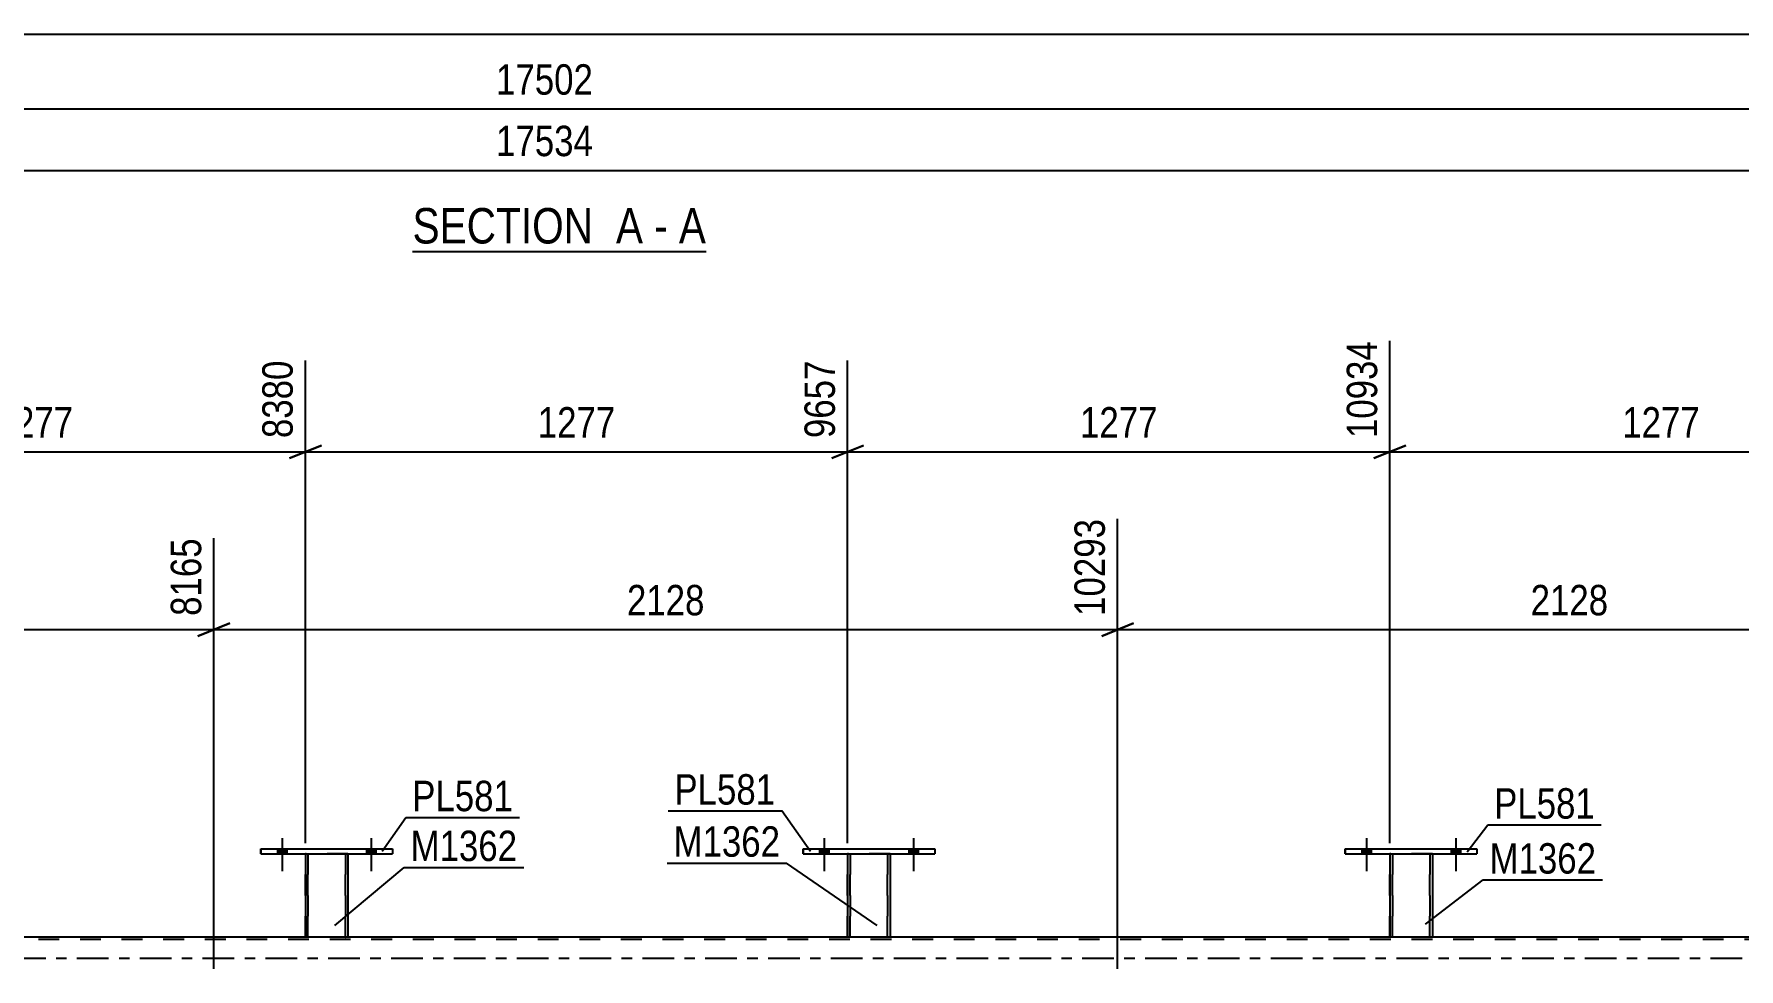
# Model space of a CAD drawing. Header units: millimetres. Extents: x 0 to 841, y 0 to 594.
# Drawn here: x 358 to 518.6, y 416.6 to 504.7 of the extents above; entities that cross this region are included whole.
import ezdxf

# ---------------------------------------------------------------- set-up
doc = ezdxf.new("R2010")
doc.units = ezdxf.units.MM
doc.linetypes.add('DXK_LINE_DOT2', pattern=[3.9198, 1.9599, -1.9599])
doc.linetypes.add('DXK_LINE_DOT3', pattern=[5.9187, 2.979, -0.9799, 0.9799, -0.9799])
doc.styles.add('Arial Narrow', font='ARIALN.TTF', dxfattribs={"height": 0.2})

# ---------------------------------------------------------------- blocks, each defined once
blk = doc.blocks.new('Unknown-122568681-11 - 3869')
at = {"color": 6, "linetype": 'Continuous'}
blk.add_line((393.69, 484.2), (421.34, 484.2), dxfattribs=at)
at = {"color": 0, "linetype": 'Continuous'}
for points in [[(411.8, 484.95), (411.8, 488.45), (393.69, 488.45), (393.69, 484.95)], [(415.4, 484.95), (415.4, 488.45), (412.85, 488.45), (412.85, 484.95)], [(417.73, 484.95), (417.73, 488.45), (416.45, 488.45), (416.45, 484.95)], [(421.34, 484.95), (421.34, 488.45), (418.78, 488.45), (418.78, 484.95)]]:
    blk.add_wipeout(points, dxfattribs=at)
at = {"color": 7, "linetype": 'Continuous', "style": 'Arial Narrow'}
for s, p in [('SECTION ', (393.69, 484.95)), ('A', (412.85, 484.95)), ('A', (418.78, 484.95)), ('-', (416.45, 484.95))]:
    blk.add_text(s, height=3.34, dxfattribs=at).set_placement(p)
blk = doc.blocks.new('Part-122568681-5223 - 5055')
at = {"color": 2, "linetype": 'Continuous'}
for p, q in [((434.68, 427.45), (434.68, 419.61)), ((438.68, 427.45), (438.68, 419.61)), ((434.68, 419.61), (434.68, 419.61)), ((438.65, 419.61), (434.68, 419.61)), ((438.68, 419.61), (438.65, 419.61)), ((438.68, 419.61), (438.68, 419.61))]:
    blk.add_line(p, q, dxfattribs=at)
at = {"color": 7, "linetype": 'DXK_LINE_DOT2'}
for p, q in [((438.68, 427.45), (434.68, 427.45)), ((434.68, 419.61), (434.68, 427.45)), ((434.68, 427.45), (434.68, 427.45)), ((434.92, 419.61), (434.92, 427.45)), ((434.92, 427.45), (434.92, 419.61)), ((438.44, 419.61), (438.44, 427.45)), ((438.44, 427.45), (438.44, 419.61)), ((438.68, 427.45), (438.68, 427.45)), ((438.68, 427.45), (438.68, 427.45)), ((438.68, 427.45), (438.68, 419.61)), ((434.68, 419.61), (434.68, 419.61)), ((434.92, 419.61), (434.92, 419.61)), ((435.16, 419.61), (435.16, 419.61)), ((435.16, 419.61), (435.16, 419.61)), ((438.43, 419.61), (438.44, 419.61)), ((438.44, 419.61), (438.44, 419.61))]:
    blk.add_line(p, q, dxfattribs=at)
blk = doc.blocks.new('Part-122568681-5390 - 5055')
at = {"color": 2, "linetype": 'Continuous'}
for p, q in [((481.56, 427.45), (481.56, 427.93)), ((481.56, 427.93), (481.56, 427.93)), ((481.56, 427.93), (493.96, 427.93)), ((481.56, 427.45), (481.56, 427.45)), ((481.56, 427.45), (493.96, 427.45)), ((493.96, 427.93), (493.96, 427.45))]:
    blk.add_line(p, q, dxfattribs=at)
at = {"color": 7, "linetype": 'DXK_LINE_DOT2'}
for p, q in [((481.56, 427.93), (481.56, 427.45)), ((481.56, 427.93), (481.56, 427.93)), ((481.56, 427.45), (481.56, 427.45)), ((493.96, 427.93), (493.96, 427.45))]:
    blk.add_line(p, q, dxfattribs=at)
blk = doc.blocks.new('Part-122568681-5410 - 5055')
at = {"color": 2, "linetype": 'Continuous'}
for p, q in [((379.4, 427.45), (379.4, 427.93)), ((379.4, 427.93), (379.4, 427.93)), ((379.4, 427.93), (391.8, 427.93)), ((379.4, 427.45), (379.4, 427.45)), ((379.4, 427.45), (391.8, 427.45)), ((391.8, 427.93), (391.8, 427.45))]:
    blk.add_line(p, q, dxfattribs=at)
at = {"color": 7, "linetype": 'DXK_LINE_DOT2'}
for p, q in [((379.4, 427.93), (379.4, 427.45)), ((379.4, 427.93), (379.4, 427.93)), ((379.4, 427.45), (379.4, 427.45)), ((391.8, 427.93), (391.8, 427.45))]:
    blk.add_line(p, q, dxfattribs=at)
blk = doc.blocks.new('Part-122568681-5289 - 5055')
at = {"color": 7, "linetype": 'DXK_LINE_DOT2'}
for p, q in [((748.47, 419.37), (48.39, 419.37)), ((387.6, 419.61), (383.6, 419.61)), ((438.68, 419.61), (434.68, 419.61)), ((489.76, 419.61), (485.76, 419.61))]:
    blk.add_line(p, q, dxfattribs=at)
at = {"color": 2, "linetype": 'Continuous'}
for p, q in [((383.6, 419.61), (336.52, 419.61)), ((434.68, 419.61), (387.6, 419.61)), ((485.76, 419.61), (438.68, 419.61)), ((536.85, 419.61), (489.76, 419.61))]:
    blk.add_line(p, q, dxfattribs=at)
at = {"color": 7, "linetype": 'DXK_LINE_DOT3'}
blk.add_line((48.39, 417.61), (748.47, 417.61), dxfattribs=at)
blk = doc.blocks.new('Part-122568681-5400 - 5055')
at = {"color": 2, "linetype": 'Continuous'}
for p, q in [((430.48, 427.45), (430.48, 427.93)), ((430.48, 427.93), (430.48, 427.93)), ((430.48, 427.93), (442.88, 427.93)), ((430.48, 427.45), (430.48, 427.45)), ((430.48, 427.45), (442.88, 427.45)), ((442.88, 427.93), (442.88, 427.45))]:
    blk.add_line(p, q, dxfattribs=at)
at = {"color": 7, "linetype": 'DXK_LINE_DOT2'}
for p, q in [((430.48, 427.93), (430.48, 427.45)), ((430.48, 427.93), (430.48, 427.93)), ((430.48, 427.45), (430.48, 427.45)), ((442.88, 427.93), (442.88, 427.45))]:
    blk.add_line(p, q, dxfattribs=at)
blk = doc.blocks.new('Bolt-122568681-5367 - 5055')
at = {"linetype": 'Continuous'}
for points in [[(432.04, 427.45), (432.92, 427.45), (432.92, 427.93), (432.04, 427.93)], [(440.44, 427.45), (441.32, 427.45), (441.32, 427.93), (440.44, 427.93)]]:
    blk.add_hatch(color=1, dxfattribs=at).paths.add_polyline_path(points)
at = {"color": 1, "linetype": 'Continuous'}
for p, q in [((432.48, 428.93), (432.48, 425.81)), ((440.88, 428.93), (440.88, 425.81)), ((432.04, 427.93), (432.04, 427.45)), ((432.92, 427.93), (432.92, 427.45)), ((440.44, 427.93), (440.44, 427.45)), ((441.32, 427.93), (441.32, 427.45))]:
    blk.add_line(p, q, dxfattribs=at)
blk = doc.blocks.new('Bolt-122568681-5368 - 5055')
at = {"linetype": 'Continuous'}
for points in [[(432.04, 427.45), (432.92, 427.45), (432.92, 427.93), (432.04, 427.93)], [(440.44, 427.45), (441.32, 427.45), (441.32, 427.93), (440.44, 427.93)]]:
    blk.add_hatch(color=1, dxfattribs=at).paths.add_polyline_path(points)
at = {"color": 1, "linetype": 'Continuous'}
for p, q in [((432.48, 428.93), (432.48, 425.81)), ((440.88, 428.93), (440.88, 425.81)), ((432.04, 427.93), (432.04, 427.45)), ((432.92, 427.93), (432.92, 427.45)), ((440.44, 427.93), (440.44, 427.45)), ((441.32, 427.93), (441.32, 427.45))]:
    blk.add_line(p, q, dxfattribs=at)
blk = doc.blocks.new('Part-122568681-5385 - 5055')
at = {"color": 2, "linetype": 'Continuous'}
for p, q in [((485.76, 427.45), (485.76, 419.61)), ((489.76, 427.45), (489.76, 419.61)), ((485.76, 419.61), (485.76, 419.61)), ((489.73, 419.61), (485.76, 419.61)), ((489.76, 419.61), (489.73, 419.61)), ((489.76, 419.61), (489.76, 419.61))]:
    blk.add_line(p, q, dxfattribs=at)
at = {"color": 7, "linetype": 'DXK_LINE_DOT2'}
for p, q in [((489.76, 427.45), (485.76, 427.45)), ((485.76, 419.61), (485.76, 427.45)), ((485.76, 427.45), (485.76, 427.45)), ((486, 419.61), (486, 427.45)), ((486, 427.45), (486, 419.61)), ((489.52, 419.61), (489.52, 427.45)), ((489.52, 427.45), (489.52, 419.61)), ((489.76, 427.45), (489.76, 427.45)), ((489.76, 427.45), (489.76, 427.45)), ((489.76, 427.45), (489.76, 419.61)), ((485.76, 419.61), (485.76, 419.61)), ((486, 419.61), (486, 419.61)), ((486.24, 419.61), (486.24, 419.61)), ((486.24, 419.61), (486.24, 419.61)), ((489.51, 419.61), (489.52, 419.61)), ((489.52, 419.61), (489.52, 419.61))]:
    blk.add_line(p, q, dxfattribs=at)
blk = doc.blocks.new('Part-122568681-5405 - 5055')
at = {"color": 2, "linetype": 'Continuous'}
for p, q in [((383.6, 427.45), (383.6, 419.61)), ((387.6, 427.45), (387.6, 419.61)), ((383.6, 419.61), (383.6, 419.61)), ((387.57, 419.61), (383.6, 419.61)), ((387.6, 419.61), (387.57, 419.61)), ((387.6, 419.61), (387.6, 419.61))]:
    blk.add_line(p, q, dxfattribs=at)
at = {"color": 7, "linetype": 'DXK_LINE_DOT2'}
for p, q in [((387.6, 427.45), (383.6, 427.45)), ((383.6, 419.61), (383.6, 427.45)), ((383.6, 427.45), (383.6, 427.45)), ((383.84, 419.61), (383.84, 427.45)), ((383.84, 427.45), (383.84, 419.61)), ((387.36, 419.61), (387.36, 427.45)), ((387.36, 427.45), (387.36, 419.61)), ((387.6, 427.45), (387.6, 427.45)), ((387.6, 427.45), (387.6, 427.45)), ((387.6, 427.45), (387.6, 419.61)), ((383.6, 419.61), (383.6, 419.61)), ((383.84, 419.61), (383.84, 419.61)), ((384.08, 419.61), (384.08, 419.61)), ((384.08, 419.61), (384.08, 419.61)), ((387.35, 419.61), (387.36, 419.61)), ((387.36, 419.61), (387.36, 419.61))]:
    blk.add_line(p, q, dxfattribs=at)
blk = doc.blocks.new('Bolt-122568681-5436 - 5055')
at = {"linetype": 'Continuous'}
for points in [[(483.12, 427.45), (484, 427.45), (484, 427.93), (483.12, 427.93)], [(491.52, 427.45), (492.4, 427.45), (492.4, 427.93), (491.52, 427.93)]]:
    blk.add_hatch(color=1, dxfattribs=at).paths.add_polyline_path(points)
at = {"color": 1, "linetype": 'Continuous'}
for p, q in [((483.56, 428.93), (483.56, 425.81)), ((491.96, 428.93), (491.96, 425.81)), ((483.12, 427.93), (483.12, 427.45)), ((484, 427.93), (484, 427.45)), ((491.52, 427.93), (491.52, 427.45)), ((492.4, 427.93), (492.4, 427.45))]:
    blk.add_line(p, q, dxfattribs=at)
blk = doc.blocks.new('Bolt-122568681-5437 - 5055')
at = {"linetype": 'Continuous'}
for points in [[(483.12, 427.45), (484, 427.45), (484, 427.93), (483.12, 427.93)], [(491.52, 427.45), (492.4, 427.45), (492.4, 427.93), (491.52, 427.93)]]:
    blk.add_hatch(color=1, dxfattribs=at).paths.add_polyline_path(points)
at = {"color": 1, "linetype": 'Continuous'}
for p, q in [((483.56, 428.93), (483.56, 425.81)), ((491.96, 428.93), (491.96, 425.81)), ((483.12, 427.93), (483.12, 427.45)), ((484, 427.93), (484, 427.45)), ((491.52, 427.93), (491.52, 427.45)), ((492.4, 427.93), (492.4, 427.45))]:
    blk.add_line(p, q, dxfattribs=at)
blk = doc.blocks.new('Bolt-122568681-5439 - 5055')
at = {"linetype": 'Continuous'}
for points in [[(380.96, 427.45), (381.84, 427.45), (381.84, 427.93), (380.96, 427.93)], [(389.36, 427.45), (390.24, 427.45), (390.24, 427.93), (389.36, 427.93)]]:
    blk.add_hatch(color=1, dxfattribs=at).paths.add_polyline_path(points)
at = {"color": 1, "linetype": 'Continuous'}
for p, q in [((381.4, 428.93), (381.4, 425.81)), ((389.8, 428.93), (389.8, 425.81)), ((380.96, 427.93), (380.96, 427.45)), ((381.84, 427.93), (381.84, 427.45)), ((389.36, 427.93), (389.36, 427.45)), ((390.24, 427.93), (390.24, 427.45))]:
    blk.add_line(p, q, dxfattribs=at)
blk = doc.blocks.new('Bolt-122568681-5519 - 5055')
at = {"linetype": 'Continuous'}
for points in [[(380.96, 427.45), (381.84, 427.45), (381.84, 427.93), (380.96, 427.93)], [(389.36, 427.45), (390.24, 427.45), (390.24, 427.93), (389.36, 427.93)]]:
    blk.add_hatch(color=1, dxfattribs=at).paths.add_polyline_path(points)
at = {"color": 1, "linetype": 'Continuous'}
for p, q in [((381.4, 428.93), (381.4, 425.81)), ((389.8, 428.93), (389.8, 425.81)), ((380.96, 427.93), (380.96, 427.45)), ((381.84, 427.93), (381.84, 427.45)), ((389.36, 427.93), (389.36, 427.45)), ((390.24, 427.93), (390.24, 427.45))]:
    blk.add_line(p, q, dxfattribs=at)
blk = doc.blocks.new('StraightDimension-122568681-4487 - 3869')
at = {"color": 7, "linetype": 'Continuous'}
blk.add_line((63.16, 491.83), (749.11, 491.83), dxfattribs=at)
at = {"color": 0}
blk.add_wipeout([(411.31, 492.58), (411.31, 496.78), (400.96, 496.78), (400.96, 492.58)], dxfattribs=at)
at = {"color": 3, "style": 'Arial Narrow'}
blk.add_text('17534', height=2.863, dxfattribs=at).set_placement((401.56, 493.18))
blk = doc.blocks.new('StraightDimension-122568681-4349 - 3869')
at = {"color": 7, "linetype": 'Continuous'}
blk.add_line((63.8, 504.68), (629.39, 504.68), dxfattribs=at)
blk = doc.blocks.new('StraightDimension-122568681-4508 - 3869')
at = {"color": 7, "linetype": 'Continuous'}
blk.add_line((63.8, 497.62), (748.47, 497.62), dxfattribs=at)
at = {"color": 0}
blk.add_wipeout([(411.31, 498.37), (411.31, 502.57), (400.96, 502.57), (400.96, 498.37)], dxfattribs=at)
at = {"color": 3, "style": 'Arial Narrow'}
blk.add_text('17502', height=2.863, dxfattribs=at).set_placement((401.56, 498.97))
blk = doc.blocks.new('StraightDimension-122568681-6033 - 5055')
at = {"color": 7, "linetype": 'Continuous'}
for p, q in [((460.11, 416.61), (460.11, 459.01)), ((545.25, 416.61), (545.25, 459.01)), ((461.61, 449.17), (458.61, 447.97)), ((460.11, 448.57), (545.25, 448.57)), ((543.75, 447.97), (546.75, 449.17))]:
    blk.add_line(p, q, dxfattribs=at)
at = {"color": 0, "linetype": 'Continuous'}
blk.add_wipeout([(544.65, 459.61), (540.45, 459.61), (540.45, 449.27), (544.65, 449.27)], dxfattribs=at)
at = {"color": 0}
blk.add_wipeout([(506.94, 449.32), (506.94, 453.52), (498.42, 453.52), (498.42, 449.32)], dxfattribs=at)
at = {"color": 3, "linetype": 'Continuous', "style": 'Arial Narrow'}
blk.add_text('12421', height=2.863, rotation=90.0002, dxfattribs=at).set_placement((544.05, 449.87))
at = {"color": 3, "style": 'Arial Narrow'}
blk.add_text('2128', height=2.863, dxfattribs=at).set_placement((499.02, 449.92))
blk = doc.blocks.new('StraightDimension-122568681-6303 - 5055')
at = {"color": 7, "linetype": 'Continuous'}
for p, q in [((485.76, 428.45), (485.76, 475.77)), ((536.85, 428.45), (536.85, 475.77)), ((487.26, 465.92), (484.26, 464.72)), ((535.35, 464.72), (538.35, 465.92)), ((485.76, 465.32), (536.85, 465.32))]:
    blk.add_line(p, q, dxfattribs=at)
at = {"color": 0, "linetype": 'Continuous'}
blk.add_wipeout([(536.25, 476.37), (532.05, 476.37), (532.05, 466.02), (536.25, 466.02)], dxfattribs=at)
at = {"color": 0}
blk.add_wipeout([(515.56, 466.07), (515.56, 470.27), (507.05, 470.27), (507.05, 466.07)], dxfattribs=at)
at = {"color": 3, "linetype": 'Continuous', "style": 'Arial Narrow'}
blk.add_text('12211', height=2.863, rotation=90.0002, dxfattribs=at).set_placement((535.65, 466.62))
at = {"color": 3, "style": 'Arial Narrow'}
blk.add_text('1277', height=2.863, dxfattribs=at).set_placement((507.65, 466.67))
blk = doc.blocks.new('StraightDimension-122568681-6283 - 5055')
at = {"color": 7, "linetype": 'Continuous'}
for p, q in [((383.6, 428.45), (383.6, 473.94)), ((434.68, 428.45), (434.68, 473.94)), ((385.1, 465.92), (382.1, 464.72)), ((433.18, 464.72), (436.18, 465.92)), ((383.6, 465.32), (434.68, 465.32))]:
    blk.add_line(p, q, dxfattribs=at)
at = {"color": 0, "linetype": 'Continuous'}
blk.add_wipeout([(434.08, 474.54), (429.88, 474.54), (429.88, 466.02), (434.08, 466.02)], dxfattribs=at)
at = {"color": 0}
blk.add_wipeout([(413.4, 466.07), (413.4, 470.27), (404.89, 470.27), (404.89, 466.07)], dxfattribs=at)
at = {"color": 3, "linetype": 'Continuous', "style": 'Arial Narrow'}
blk.add_text('9657', height=2.863, rotation=90.0002, dxfattribs=at).set_placement((433.48, 466.62))
at = {"color": 3, "style": 'Arial Narrow'}
blk.add_text('1277', height=2.863, dxfattribs=at).set_placement((405.49, 466.67))
blk = doc.blocks.new('StraightDimension-122568681-6273 - 5055')
at = {"color": 7, "linetype": 'Continuous'}
for p, q in [((332.52, 428.45), (332.52, 473.94)), ((383.6, 428.45), (383.6, 473.94)), ((334.02, 465.92), (331.02, 464.72)), ((382.1, 464.72), (385.1, 465.92)), ((332.52, 465.32), (383.6, 465.32))]:
    blk.add_line(p, q, dxfattribs=at)
at = {"color": 0, "linetype": 'Continuous'}
blk.add_wipeout([(383, 474.54), (378.8, 474.54), (378.8, 466.02), (383, 466.02)], dxfattribs=at)
at = {"color": 0}
blk.add_wipeout([(362.32, 466.07), (362.32, 470.27), (353.81, 470.27), (353.81, 466.07)], dxfattribs=at)
at = {"color": 3, "linetype": 'Continuous', "style": 'Arial Narrow'}
blk.add_text('8380', height=2.863, rotation=90.0002, dxfattribs=at).set_placement((382.4, 466.62))
at = {"color": 3, "style": 'Arial Narrow'}
blk.add_text('1277', height=2.863, dxfattribs=at).set_placement((354.41, 466.67))
blk = doc.blocks.new('StraightDimension-122568681-6047 - 5055')
at = {"color": 7, "linetype": 'Continuous'}
for p, q in [((460.11, 416.61), (460.11, 459.01)), ((374.98, 416.61), (374.98, 457.18)), ((376.48, 449.17), (373.48, 447.97)), ((374.98, 448.57), (460.11, 448.57)), ((458.61, 447.97), (461.61, 449.17))]:
    blk.add_line(p, q, dxfattribs=at)
at = {"color": 0, "linetype": 'Continuous'}
blk.add_wipeout([(459.51, 459.61), (455.31, 459.61), (455.31, 449.27), (459.51, 449.27)], dxfattribs=at)
at = {"color": 0}
blk.add_wipeout([(421.8, 449.32), (421.8, 453.52), (413.29, 453.52), (413.29, 449.32)], dxfattribs=at)
at = {"color": 3, "linetype": 'Continuous', "style": 'Arial Narrow'}
blk.add_text('10293', height=2.863, rotation=90.0002, dxfattribs=at).set_placement((458.91, 449.87))
at = {"color": 3, "style": 'Arial Narrow'}
blk.add_text('2128', height=2.863, dxfattribs=at).set_placement((413.89, 449.92))
blk = doc.blocks.new('StraightDimension-122568681-6061 - 5055')
at = {"color": 7, "linetype": 'Continuous'}
for p, q in [((289.85, 416.61), (289.85, 457.18)), ((374.98, 416.61), (374.98, 457.18)), ((291.35, 449.17), (288.35, 447.97)), ((289.85, 448.57), (374.98, 448.57)), ((373.48, 447.97), (376.48, 449.17))]:
    blk.add_line(p, q, dxfattribs=at)
at = {"color": 0, "linetype": 'Continuous'}
blk.add_wipeout([(374.38, 457.78), (370.18, 457.78), (370.18, 449.27), (374.38, 449.27)], dxfattribs=at)
at = {"color": 0}
blk.add_wipeout([(336.67, 449.32), (336.67, 453.52), (328.16, 453.52), (328.16, 449.32)], dxfattribs=at)
at = {"color": 3, "linetype": 'Continuous', "style": 'Arial Narrow'}
blk.add_text('8165', height=2.863, rotation=90.0002, dxfattribs=at).set_placement((373.78, 449.87))
at = {"color": 3, "style": 'Arial Narrow'}
blk.add_text('2128', height=2.863, dxfattribs=at).set_placement((328.76, 449.92))
blk = doc.blocks.new('StraightDimension-122568681-6293 - 5055')
at = {"color": 7, "linetype": 'Continuous'}
for p, q in [((485.76, 428.45), (485.76, 475.77)), ((434.68, 428.45), (434.68, 473.94)), ((436.18, 465.92), (433.18, 464.72)), ((484.26, 464.72), (487.26, 465.92)), ((434.68, 465.32), (485.76, 465.32))]:
    blk.add_line(p, q, dxfattribs=at)
at = {"color": 0, "linetype": 'Continuous'}
blk.add_wipeout([(485.16, 476.37), (480.96, 476.37), (480.96, 466.02), (485.16, 466.02)], dxfattribs=at)
at = {"color": 0}
blk.add_wipeout([(464.48, 466.07), (464.48, 470.27), (455.97, 470.27), (455.97, 466.07)], dxfattribs=at)
at = {"color": 3, "linetype": 'Continuous', "style": 'Arial Narrow'}
blk.add_text('10934', height=2.863, rotation=90.0002, dxfattribs=at).set_placement((484.56, 466.62))
at = {"color": 3, "style": 'Arial Narrow'}
blk.add_text('1277', height=2.863, dxfattribs=at).set_placement((456.57, 466.67))
blk = doc.blocks.new('Mark-122568681-5219 - 5055')
at = {"color": 0}
blk.add_wipeout([(428.33, 427.18), (428.33, 430.18), (418.28, 430.18), (418.28, 427.18)], dxfattribs=at)
blk.add_wipeout([(428.33, 427.18), (428.33, 430.18), (418.28, 430.18), (418.28, 427.18)], dxfattribs=at)
at = {"color": 30, "linetype": 'Continuous'}
for p in [(417.68, 426.58), (437.46, 420.71)]:
    blk.add_line(p, (428.93, 426.58), dxfattribs=at)
at = {"color": 3, "style": 'Arial Narrow'}
blk.add_text('M1362', height=2.863, dxfattribs=at).set_placement((418.28, 427.18))
blk = doc.blocks.new('Mark-122568681-5386 - 5055')
at = {"color": 0}
blk.add_wipeout([(505.08, 430.77), (505.08, 433.77), (495.58, 433.77), (495.58, 430.77)], dxfattribs=at)
blk.add_wipeout([(505.08, 430.77), (505.08, 433.77), (495.58, 433.77), (495.58, 430.77)], dxfattribs=at)
at = {"color": 30, "linetype": 'Continuous'}
for p, q in [((493.04, 427.65), (494.98, 430.17)), ((494.98, 430.17), (505.68, 430.17))]:
    blk.add_line(p, q, dxfattribs=at)
at = {"color": 3, "style": 'Arial Narrow'}
blk.add_text('PL581', height=2.863, dxfattribs=at).set_placement((495.58, 430.77))
blk = doc.blocks.new('Mark-122568681-5381 - 5055')
at = {"color": 0}
blk.add_wipeout([(505.2, 425.59), (505.2, 428.59), (495.15, 428.59), (495.15, 425.59)], dxfattribs=at)
blk.add_wipeout([(505.2, 425.59), (505.2, 428.59), (495.15, 428.59), (495.15, 425.59)], dxfattribs=at)
at = {"color": 30, "linetype": 'Continuous'}
for p, q in [((489.11, 420.84), (494.55, 424.99)), ((494.55, 424.99), (505.8, 424.99))]:
    blk.add_line(p, q, dxfattribs=at)
at = {"color": 3, "style": 'Arial Narrow'}
blk.add_text('M1362', height=2.863, dxfattribs=at).set_placement((495.15, 425.59))
blk = doc.blocks.new('Mark-122568681-5396 - 5055')
at = {"color": 0}
blk.add_wipeout([(427.87, 432.09), (427.87, 435.09), (418.36, 435.09), (418.36, 432.09)], dxfattribs=at)
blk.add_wipeout([(427.87, 432.09), (427.87, 435.09), (418.36, 435.09), (418.36, 432.09)], dxfattribs=at)
at = {"color": 30, "linetype": 'Continuous'}
for p in [(417.76, 431.49), (431.19, 427.68)]:
    blk.add_line(p, (428.47, 431.49), dxfattribs=at)
at = {"color": 3, "style": 'Arial Narrow'}
blk.add_text('PL581', height=2.863, dxfattribs=at).set_placement((418.36, 432.09))
blk = doc.blocks.new('Mark-122568681-5401 - 5055')
at = {"color": 0}
blk.add_wipeout([(403.56, 426.77), (403.56, 429.77), (393.51, 429.77), (393.51, 426.77)], dxfattribs=at)
blk.add_wipeout([(403.56, 426.77), (403.56, 429.77), (393.51, 429.77), (393.51, 426.77)], dxfattribs=at)
at = {"color": 30, "linetype": 'Continuous'}
for p, q in [((386.38, 420.71), (392.91, 426.17)), ((392.91, 426.17), (404.16, 426.17))]:
    blk.add_line(p, q, dxfattribs=at)
at = {"color": 3, "style": 'Arial Narrow'}
blk.add_text('M1362', height=2.863, dxfattribs=at).set_placement((393.51, 426.77))
blk = doc.blocks.new('Mark-122568681-5406 - 5055')
at = {"color": 0}
blk.add_wipeout([(403.16, 431.47), (403.16, 434.47), (393.66, 434.47), (393.66, 431.47)], dxfattribs=at)
blk.add_wipeout([(403.16, 431.47), (403.16, 434.47), (393.66, 434.47), (393.66, 431.47)], dxfattribs=at)
at = {"color": 30, "linetype": 'Continuous'}
for p, q in [((390.84, 427.7), (393.06, 430.87)), ((393.06, 430.87), (403.76, 430.87))]:
    blk.add_line(p, q, dxfattribs=at)
at = {"color": 3, "style": 'Arial Narrow'}
blk.add_text('PL581', height=2.863, dxfattribs=at).set_placement((393.66, 431.47))

msp = doc.modelspace()

# ---------------------------------------------------------------- block references
for name in ['StraightDimension-122568681-4487 - 3869', 'Unknown-122568681-11 - 3869', 'Bolt-122568681-5439 - 5055', 'Bolt-122568681-5519 - 5055', 'Bolt-122568681-5367 - 5055', 'Bolt-122568681-5368 - 5055', 'Bolt-122568681-5436 - 5055', 'Bolt-122568681-5437 - 5055', 'Part-122568681-5410 - 5055', 'Part-122568681-5405 - 5055', 'Part-122568681-5400 - 5055', 'Part-122568681-5223 - 5055', 'Part-122568681-5390 - 5055', 'Part-122568681-5385 - 5055', 'Part-122568681-5289 - 5055']:
    msp.add_blockref(name, (0, 0))

# ---------------------------------------------------------------- next in the draw order: block references
for name in ['StraightDimension-122568681-4349 - 3869', 'StraightDimension-122568681-6283 - 5055', 'StraightDimension-122568681-6033 - 5055']:
    msp.add_blockref(name, (0, 0))

# ---------------------------------------------------------------- next in the draw order: block references
for name in ['StraightDimension-122568681-4508 - 3869', 'StraightDimension-122568681-6303 - 5055', 'StraightDimension-122568681-6273 - 5055']:
    msp.add_blockref(name, (0, 0))

# ---------------------------------------------------------------- next in the draw order: block references
for name in ['StraightDimension-122568681-6047 - 5055', 'Mark-122568681-5386 - 5055']:
    msp.add_blockref(name, (0, 0))

# ---------------------------------------------------------------- next in the draw order: block references
for name in ['StraightDimension-122568681-6293 - 5055', 'StraightDimension-122568681-6061 - 5055', 'Mark-122568681-5401 - 5055', 'Mark-122568681-5381 - 5055']:
    msp.add_blockref(name, (0, 0))

# ---------------------------------------------------------------- next in the draw order: block references
for name in ['Mark-122568681-5406 - 5055', 'Mark-122568681-5219 - 5055']:
    msp.add_blockref(name, (0, 0))

# ---------------------------------------------------------------- next in the draw order: block references
msp.add_blockref('Mark-122568681-5396 - 5055', (0, 0))

doc.saveas('drawing.dxf')
